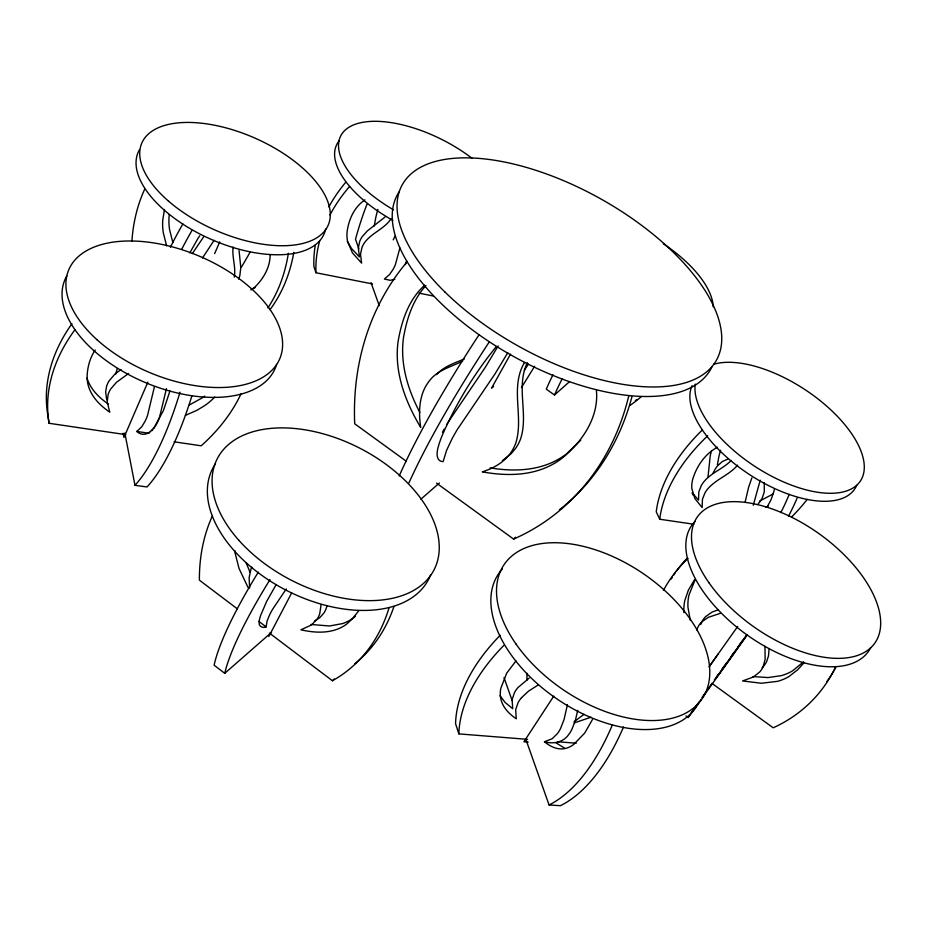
<?xml version="1.0" encoding="UTF-8"?>
<svg xmlns="http://www.w3.org/2000/svg" width="927" height="927" viewBox="0 0 927 927"><rect width="100%" height="100%" fill="white"/><g stroke="black" fill="none" stroke-linecap="round" stroke-linejoin="round"><path stroke-width="1.39" d="M764.96 646.246L765.123 659.433L762.944 667.139A31.715 25.713 36.2 0 1 759.792 671.901L753.57 676.895L742.585 680.951L761.449 683.257L777.649 681.322A57.903 47.323 35.7 0 0 789.097 676.443L797.626 669.804L803.976 662.817M769.028 649.445L768.495 655.934L766.652 661.542A31.553 25.632 36.1 0 1 763.5 666.293L762.168 667.683M764.277 482.77L764.277 491.808L762.295 497.892A28.088 17.822 -26.2 0 1 759.491 502.283M707.996 476.999L710.209 456.014A50.927 29.652 -80.8 0 1 711.403 451.171M526.86 680.337L527.081 673.326M270.151 255.006C270.105 266.756 264.033 277.706 256.014 285.956A53.975 42.341 60.1 0 1 250.985 289.942M233.094 247.045C231.831 257.138 236.118 267.057 234.276 277.103M321.078 604.879L319.734 613.72A35.238 26.408 49.6 0 1 317.092 619.201L311.414 624.995L300.893 629.804C312.341 632.388 324.612 633.454 335.933 629.7A64.392 48.737 49.8 0 0 346.86 623.941L352.364 618.842L358.679 610.858M169.282 214.531L169.05 216.976A53.662 42.051 60.5 0 0 169.56 229.525L172.862 242.596M717.405 464.983L718.715 457.44A50.8 29.768 -80.8 0 1 720.615 450.244M374.265 226.003L375.539 218.737A49.015 19.977 -78.1 0 1 377.857 209.398M399.896 247.926L395.435 264.473A27.01 11.008 -78.5 0 1 393.152 269.27L389.607 274.473L384.381 279.039L390.186 280.302L394.798 279.34M577.718 710.314L575.343 720.534L571.832 729.491A34.832 17.694 -85.4 0 1 568.564 734.705C563.28 742.446 553.118 744.277 544.473 741.727C550.105 746.571 557.695 750.267 565.273 748.483A63.789 32.561 -85.1 0 0 573.593 744.555L584.728 733.048L592.515 719.41M164.508 209.467L162.746 220.093A53.917 42.144 60.5 0 0 163.279 232.689L166.617 245.817M154.45 386.675L147.544 415.4A32.862 10.174 -80.6 0 1 145.226 420.974L141.761 426.791L136.837 431.449C140.081 434.833 145.655 435.377 149.259 432.26A60.058 18.807 -80.4 0 0 154.624 426.582L163.442 410.545L169.942 390.985M166.454 388.61L159.548 417.243A32.769 10.324 -80.6 0 1 157.208 422.805L155.516 425.922M567.44 704.752L564.045 719.561L560.534 728.552A34.936 17.578 -85.4 0 1 557.289 733.778L552.144 738.749L544.473 741.727M745.204 501.716L748.645 487.15L751.878 477.892M327.011 605.667L326.443 607.706A35.041 26.338 49.6 0 1 323.801 613.176L319.78 617.672L314.392 621.194M753.28 505.215L760.221 480.244M406.617 260.811L405.354 264.601M527.324 362.712C515.655 387.034 528.761 414.126 520.603 438.865A56.929 46.813 50.3 0 1 515.655 448.332L511.09 453.767L502.353 460.638M696.664 629.943L698.274 626.42A31.657 25.689 36.6 0 1 701.716 621.901L708.216 617.359L720.592 613.245M700.661 624.589L702.272 621.067A31.495 25.62 36.5 0 1 705.702 616.571L712.179 612.04L718.483 609.746M147.868 382.109L123.963 437.474L123.14 433.233M214.612 253.65L219.745 241.866M189.792 252.909L198.169 238.054A33.384 11.066 -54.1 0 1 199.803 235.748M713.002 473.28L714.74 469.908A27.972 16.165 -81.4 0 1 717.73 465.655L722.4 461.495L727.88 459.062M524.543 362.457C509.595 387.544 524.103 416.988 515.736 443.245A57.219 46.941 50.3 0 1 510.777 452.747C504.033 462.388 493.315 468.402 482.283 471.855C503.57 475.736 526.397 476.119 546.582 467.359A105.006 87.59 50.8 0 0 561.808 458.425C582.017 442.109 598.993 417.521 596.42 390.441M393.222 239.861L395.145 235.979M268.83 636.525L291.681 592.909M498.17 345.898L485.377 367.196L447.857 422.631A57.068 10 -54.4 0 0 446.559 424.856M507.811 352.689L494.948 373.987L457.359 429.444A57.126 9.676 -54.5 0 0 451.924 439.062L446.617 450.279L443.106 461.658C435.203 461.403 436.802 451.125 438.483 446.038A105.099 18.158 -54.7 0 1 442.434 434.902C456.2 403.454 474.184 373.824 495.829 347.161M695.285 579.387L688.935 595.122A57.428 47.138 36.3 0 0 687.973 607.382L690.348 620.464M510.545 354.079L491.565 388.123L493.639 386.408M214.114 240.29L202.515 257.938M767.336 506.745L771.113 499.526L773.744 491.936A31.866 18.841 -81.2 0 0 774.346 489.329M716.478 677.289L716.803 677.023M203.708 236.767L192.271 253.685M276.211 584.508L266.64 601.426L260.626 615.47A65.133 12.561 -53.1 0 0 259.154 622.365C258.378 626.432 262.851 628.436 266.13 626.884L267.08 621.032L269.63 614.833A35.655 6.779 -52.9 0 1 272.584 609.317L286.269 588.935M95.203 349.989C89.803 358.007 87.254 367.752 87.092 377.359A60.904 44.994 -11.2 0 0 89.247 388.54C93.059 398.552 101.147 406.235 109.792 412.202L107.196 401.982L108.169 394.357A33.372 24.357 -11.1 0 1 110.707 388.981L116.501 382.283L128.598 373.488M553.767 696.107L523.917 741.785L528.216 742.121M685.899 715.945L688.089 717.544L697.985 703.35M702.11 697.428L706.223 691.519M707.88 689.155L711.994 683.234M709.595 666.107L718.355 653.72M738.9 645.864L735.725 650.348M709.016 666.884L737.695 626.467M734.219 652.469L726.258 663.662M740.198 644.045L741.496 642.214M742.307 641.078L746.2 635.574M747.011 634.914L737.695 648.019M714.288 680.036L718.448 674.219M721.774 669.561L726.768 662.585M730.928 656.768L735.076 650.939M737.579 647.452L742.562 640.464M724.033 666.78L725.123 665.25M737.116 648.83L728.425 660.997M722.017 669.584L723.002 668.216M727.846 661.797L722.284 669.526M153.708 428.587L154.624 427.312M721.09 670.87L719.41 673.211M721.38 670.789L719.097 673.929M717.278 676.142L717.938 675.25M694.52 579.723L688.344 590.221L684.856 600.348A57.717 47.277 36.4 0 0 683.906 612.654M718.483 674.752L717.116 676.617M390.904 218.992C384.102 229.143 371.46 232.955 364.45 242.816A26.987 20.742 -20.2 0 0 361.97 247.463L360.51 254.102L361.611 263.106L352.492 252.955L347.706 241.97A49.212 38.158 -20.7 0 1 347.057 232.179C348.506 220.533 353.43 208.726 362.897 201.379A30.498 23.812 -20.3 0 1 364.937 199.896M758.298 503.732L759.491 502.283M521.565 697.637L528.46 691.206L537.95 685.123M425.933 285.609C412.816 299.838 406.686 319.073 403.477 337.81A104.415 87.231 51.1 0 0 402.816 356.744C404.056 376.35 410.812 395.203 419.873 412.48M580.742 440.198L566.49 453.917A104.473 87.335 50.8 0 1 551.31 462.84C532.121 471.171 510.429 471.287 490.105 467.868M151.796 430.788L152.77 429.746M516.015 660.87L506.663 673.199L500.777 688.46A63.059 37.937 -21.2 0 0 500.754 698.494C502.48 707.231 509.097 713.999 516.269 718.773L515.679 709.653L518.077 702.678A34.508 20.533 -20.8 0 1 521.565 697.637M737.614 465.145C729.352 474.937 716.478 479.004 708.054 488.529A28.169 17.937 -26.1 0 0 704.926 492.967L702.457 499.213L702.145 507.544L694.81 498.506L691.809 488.506A51.425 32.978 -26.6 0 1 692.689 479.421C696.119 467.834 702.956 456.988 712.944 450.001A31.877 20.603 -26.5 0 1 717.475 447.185M436.524 483.152L513.662 539.12L515.563 537.208M436.605 374.578C443.882 366.281 454.67 363.152 464.392 358.865M803.524 661.855L792.678 670.766A57.601 47.184 35.6 0 1 781.276 675.656L768.019 677.567L752.909 676.559M384.972 217.069L367.335 230.939L362.214 236.652A26.883 20.73 -20.1 0 0 359.757 241.287L358.297 247.926L359.398 256.918L351.53 248.517L347.37 241.379M269.351 633.06L332.434 680.742L334.299 678.946M731.125 460.51C723.222 468.703 711.832 472.469 704.393 481.159A28.053 17.949 -26.1 0 0 701.275 485.586L698.831 491.831L698.529 500.151L692.121 492.689L693.257 495.203M424.833 285.168C408.622 299.363 401.623 321.032 398.065 341.657A104.948 87.486 51.1 0 0 397.428 360.673C398.981 384.543 408.552 407.127 420.707 427.451C418.9 415.111 418.795 402.028 423.72 390.36A57.242 46.987 50.1 0 1 429.085 381.275C437.138 370.035 451.125 367.011 462.712 361.055M552.99 374.728A149.734 21.333 -55.3 0 0 546.281 389.178L554.497 394.983L569.41 381.762M584.022 714.323L574.091 721.762M420.928 499.143L439.375 483.037M258.274 572.168A199.027 38.331 -53.4 0 0 214.125 665.204L224.751 673.326L271.484 632.399M355.365 616.281L353.454 617.834A64.021 48.621 49.8 0 1 342.561 623.593L329.514 625.98L311.02 624.474M121.031 369.467L114.902 374.114L109.143 380.812A33.221 24.345 -11 0 0 106.628 386.177L105.643 391.843L106.709 399.827M529.213 678.066L517.95 687.567A34.334 20.568 -20.8 0 0 514.485 692.596L512.11 699.572L512.724 708.715L505.169 702.515L499.989 695.748M149.78 432.527L148.737 433.233L136.837 431.449M765.783 507.312L768.17 506.142M513.662 539.12L515.412 538.297A286.802 234.913 56.6 0 0 628.715 396.142M189.456 404.925L202.434 397.776A60.243 44.623 -11.8 0 0 204.716 396.142M759.537 501.125L771.067 495.064A51.008 32.688 -26.8 0 0 773.176 493.697M251.24 289.421L253.21 288.552A53.708 42.248 60.1 0 0 255.099 287.567M591.032 717.22L574.265 722.886M185.377 415.4L196.872 410.325L204.38 405.829A60.522 44.658 -11.8 0 0 214.809 396.976M525.597 738.599L549.074 804.984L560.429 805.69A195.655 98.192 -83.8 0 0 623.512 726.965M500.186 635.285A195.852 115.574 -22.7 0 0 455.563 723.697L458.853 733.883L527.567 739.352M557.637 741.739L576.246 743.222M124.844 433.06L134.983 485.331L147.022 486.965A184.971 56.871 -79.9 0 0 191.819 396.084M702.145 430.163A160.916 100.811 -27.6 0 0 656.246 511.785L659.711 519.236L693.79 524.23M71.935 323.743A188.517 138.39 -14.1 0 0 47.798 414.983L49.073 423.28L125.829 434.647M174.16 441.808L201.171 445.806A201.426 149.363 -8 0 0 241.032 393.848M315.354 244.821A153.87 117.254 -23.1 0 0 313.905 266.478L315.945 272.735L372.492 283.94M419.131 293.187L433.268 295.991M564.543 748.147L555.679 742.62M108.25 404.01C99.629 398.019 91.576 390.337 87.775 380.337A60.626 44.971 -11.1 0 1 87.045 378.158M406.13 461.113L354.705 423.801A299.815 252.144 43.7 0 1 407.138 261.785M712.33 683.651L773.176 727.799A182.596 150.07 39.4 0 0 835.644 666.791M258.795 621.345L266.13 626.884M237.242 608.784L199.398 580.175A208.169 158.297 47.1 0 1 212.179 516.362M248.112 587.591L239.027 568.448L235.203 553.489A64.276 48.575 50.4 0 1 234.844 550.603M250 572.133L246.107 562.77M358.9 248.772L355.505 239.293A161.877 68.262 -78.7 0 1 366.976 204.241M371.009 282.619L379.247 305.632M504.021 677.637L512.179 700.661M249.618 588.008L249.143 577.556L251.008 568.958A35.203 26.35 50 0 1 251.831 567.104M239.05 250.487L240.8 267.555L239.85 275.574A29.421 22.978 59.5 0 1 238.61 279.073M392.909 220.394A92.074 42.7 26.8 0 1 339.004 140.974M393.546 209.838A92.329 42.457 26.8 0 1 348.262 127.706A92.329 42.457 26.8 0 1 471.889 158.169M328.853 206.895A153.87 117.254 -23.1 0 1 345.771 182.213M315.945 272.735A154.438 117.323 -23 0 1 319.641 241.008M329.942 215.029A154.438 117.323 -23 0 1 349.549 186.512M747.371 634.705A175.643 0.962 -54.7 0 1 702.202 697.95M701.044 699.561A175.643 0.962 -54.7 0 1 697.707 704.219M696.629 705.702A175.643 0.962 -54.7 0 1 694.566 708.576M693.57 709.955A175.643 0.962 -54.7 0 1 688.089 717.544M663.489 590.372A188.448 152.515 32.6 0 1 687.985 558.402M671.16 579.085A187.474 152.051 32.5 0 1 672.411 577.092M673.697 575.111A187.474 152.051 32.5 0 1 675.018 573.153M676.386 571.229A187.474 152.051 32.5 0 1 686.988 558.425M835.737 667.591A181.68 149.629 39.3 0 1 826.675 681.832M870.662 647.741A108.517 57.126 35.6 0 1 746.513 634.566A108.517 57.126 35.6 0 1 695.018 521.495M631.901 396.895A285.365 234.276 56.6 0 1 563.871 506.188M562.979 506.918A285.365 234.276 56.6 0 1 559.363 509.815M636.976 399.479A152.92 131.761 53.3 0 1 635.285 400.696M641.414 396.536A153.581 132.109 53.3 0 1 629.896 405.47M554.497 394.983A149.861 20.614 -55.2 0 1 562.086 378.992M663.373 243.824A90.429 41.066 30.1 0 1 713.199 306.825M797.104 498.135A158.691 90.707 -80 0 1 788.506 516.165M789.213 494.358A159.096 90.313 -80 0 1 780.789 512.631M659.711 519.236A161.53 100.73 -27.6 0 1 707.73 435.783M807.22 499.41A167.208 109.398 -25.5 0 1 791.994 516.571M856.745 485.261A96.454 46.095 33.4 0 1 755.459 478.32A96.454 46.095 33.4 0 1 692.087 385.644M713.558 364.334A96.744 45.84 33.3 0 1 850.986 432.77A96.744 45.84 33.3 0 1 799.862 488.054A96.744 45.84 33.3 0 1 695.273 384.114M712.006 366.71A179.317 84.936 29.2 0 1 512.851 356.061A179.317 84.936 29.2 0 1 399.039 191.982M389.108 607.567A204.299 152.839 52.7 0 1 332.434 680.742M393.94 606.548A203.14 152.48 52.7 0 1 354.89 663.686M224.751 673.326A199.259 37.115 -53.5 0 1 269.977 579.63M430.615 574.844A121.356 74.67 27.1 0 1 285.887 590.093A121.356 74.67 27.1 0 1 215.504 463.767M250.023 252.248A178.158 60.29 -53.5 0 1 241.356 267.173M170.394 247.242A165.215 53.013 -54.6 0 1 182.862 223.963M181.75 249.154A165.377 52.19 -54.6 0 1 191.959 230.475M293.824 252.318A171.437 132.144 62.2 0 1 269.989 309.688M288.367 253.222A172.26 132.445 62.1 0 1 267.926 307.868M131.901 241.391A173.326 137.648 58.1 0 1 144.682 189.224M325.632 229.062A101.53 50.382 23.8 0 1 213.175 240.232A101.53 50.382 23.8 0 1 139.444 149.757M458.853 733.883A196.767 115.365 -22.7 0 1 503.825 645.424M612.295 725.041A196.257 97.52 -83.7 0 1 549.074 804.984M699.004 702.075A119.177 70.823 34.1 0 1 557.66 699.422A119.177 70.823 34.1 0 1 502.307 569.074M180.023 392.202A185.516 56.049 -79.9 0 1 134.983 485.331M115.794 373.975A199.212 64.322 -81 0 1 117.219 368.633M49.073 423.28A189.363 138.459 -14.2 0 1 74.971 329.711M276.594 364.404A114.091 63.557 22.8 0 1 145.099 382.457A114.091 63.557 22.8 0 1 66.825 275.864M408.853 483.083A277.266 45.017 -55 0 1 489.143 342.109M399.166 476.038A276.988 46.512 -55 0 1 478.935 334.914M534.589 366.258A317.729 59.038 -54.1 0 1 532.017 370.476L529.421 374.717A317.729 59.038 -54.1 0 1 521.438 387.521M442.457 432.26A57.068 10 -54.4 0 1 444.126 429.155M528.39 364.149A104.936 18.111 -54.7 0 1 524.288 370.337M709.282 583.199A108.865 56.837 35.5 0 0 872.272 646.246A108.865 56.837 35.5 0 0 776.699 510.626A108.865 56.837 35.5 0 0 709.282 583.199M445.099 292.167A179.908 84.357 29.2 0 0 716.397 360.267A179.908 84.357 29.2 0 0 516.698 164.797A179.908 84.357 29.2 0 0 445.099 292.167M238.934 540.395A121.796 74.369 27.1 0 0 432.561 572.504A121.796 74.369 27.1 0 0 305.504 429.896A121.796 74.369 27.1 0 0 238.934 540.395M168.355 200.985A101.843 50.116 23.9 0 0 327.358 226.918A101.843 50.116 23.9 0 0 209.398 124.288A101.843 50.116 23.9 0 0 168.355 200.985M515.864 643.825A119.606 70.522 34.1 0 0 699.897 701.762A119.606 70.522 34.1 0 0 593.755 549.271A119.606 70.522 34.1 0 0 515.864 643.825M96.918 339.653A114.484 63.268 22.8 0 0 278.61 361.182A114.484 63.268 22.8 0 0 147.196 242.028A114.484 63.268 22.8 0 0 96.918 339.653"/></g></svg>
